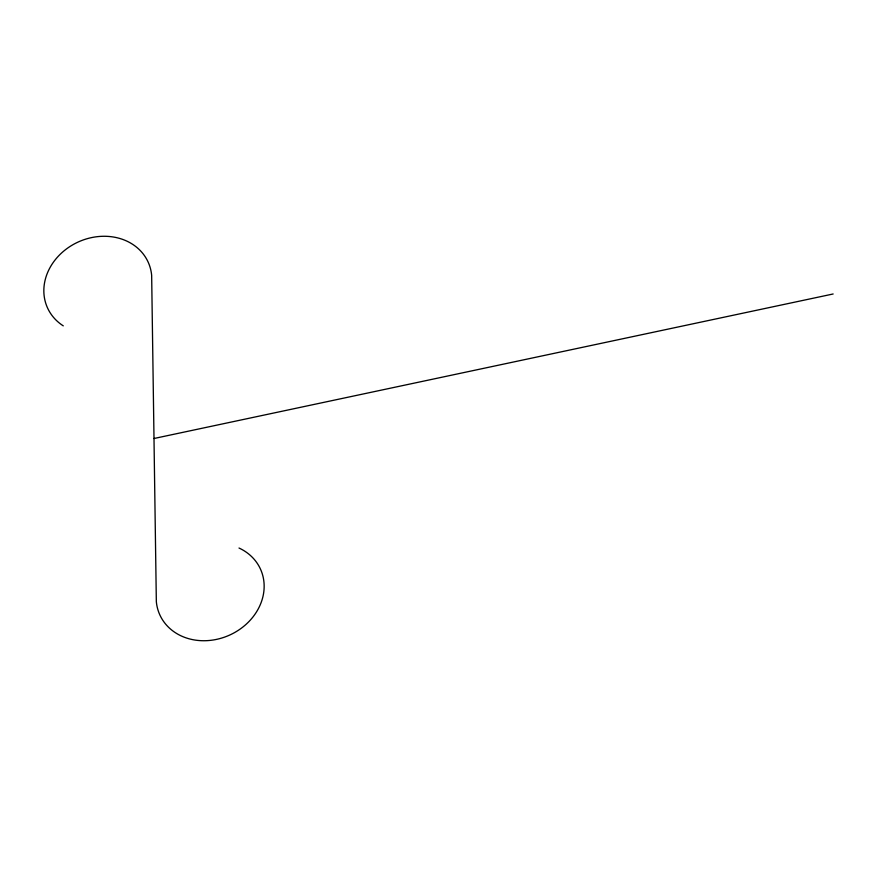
<?xml version="1.0" encoding="UTF-8"?>
<svg xmlns="http://www.w3.org/2000/svg" width="877" height="877" viewBox="0 0 877 877"><rect width="100%" height="100%" fill="white"/><g stroke="black" fill="none" stroke-linecap="round" stroke-linejoin="round"><path stroke-width="1.32" d="M154.001 438.5L833.15 293.981M63.276 325.86A55.284 47.281 -24.4 0 1 72.944 244.694A55.284 47.281 -24.4 0 1 151.655 275.334L156.336 601.677A55.284 47.281 -24.4 0 0 238.138 630.431A55.284 47.281 -24.4 0 0 239.004 548.026"/></g></svg>
